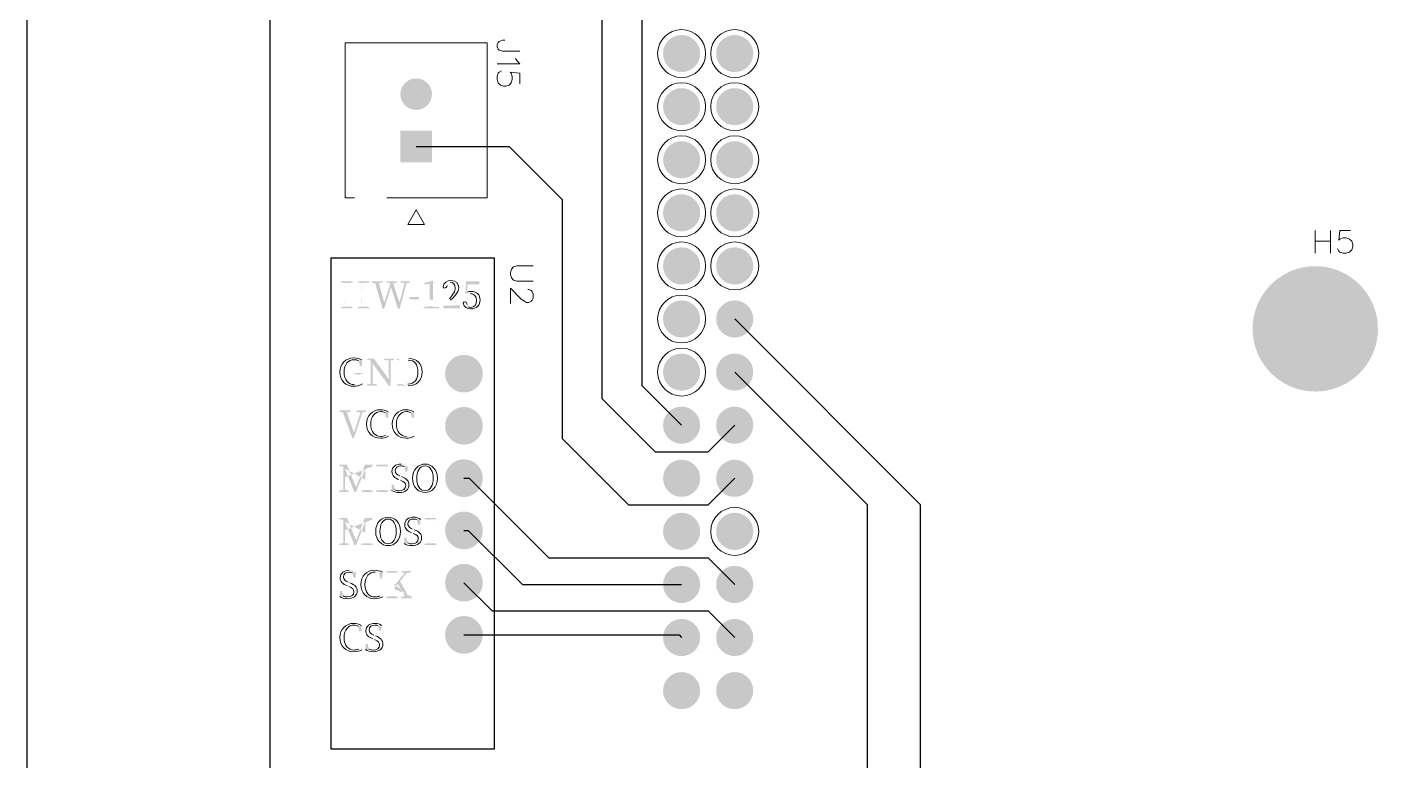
# Model space of a CAD drawing. Header units: inches. Extents: x 2.5 to 50.5, y 2.5 to 32.9.
# Drawn here: x 2.5 to 16.54, y 14.46 to 22.09 of the extents above; entities that cross this region are included whole.
import ezdxf

# ---------------------------------------------------------------- set-up
doc = ezdxf.new("R2010")
doc.units = ezdxf.units.IN
doc.header["$MEASUREMENT"] = 0
doc.layers.add('PDF3_Geometry', color=7, linetype='Continuous', true_color=0xffcc00)
doc.layers.add('PDF3_Solid Fills', color=7, linetype='Continuous', true_color=0xbfbfbf)

msp = doc.modelspace()

# ---------------------------------------------------------------- hatches: boundary and pattern name
at = {"layer": 'PDF3_Solid Fills', "transparency": 33554559}
for points in [[(9.497, 21.818, 0.41369), (9.304, 22.011), (9.304, 22.011, 0.41369), (9.111, 21.818), (9.111, 21.818, 0.41369), (9.304, 21.625), (9.304, 21.625, 0.41369)], [(10.049, 21.818, 0.41369), (9.856, 22.011), (9.856, 22.011, 0.41369), (9.663, 21.818), (9.663, 21.818, 0.41369), (9.856, 21.625), (9.856, 21.625, 0.41369)], [(6.709, 21.396, 0.414518), (6.545, 21.559), (6.545, 21.559, 0.414518), (6.381, 21.396), (6.381, 21.396, 0.413551), (6.545, 21.232), (6.545, 21.232, 0.413551)], [(9.497, 21.266, 0.41369), (9.304, 21.459), (9.304, 21.459, 0.41369), (9.111, 21.266), (9.111, 21.266, 0.41369), (9.304, 21.073), (9.304, 21.073, 0.41369)], [(10.049, 21.266, 0.41369), (9.856, 21.459), (9.856, 21.459, 0.41369), (9.663, 21.266), (9.663, 21.266, 0.41369), (9.856, 21.073), (9.856, 21.073, 0.41369)], [(9.497, 20.714, 0.41369), (9.304, 20.907), (9.304, 20.907, 0.41369), (9.111, 20.714), (9.111, 20.714, 0.41369), (9.304, 20.521), (9.304, 20.521, 0.41369)], [(10.049, 20.714, 0.41369), (9.856, 20.907), (9.856, 20.907, 0.41369), (9.663, 20.714), (9.663, 20.714, 0.41369), (9.856, 20.521), (9.856, 20.521, 0.41369)], [(9.497, 20.162, 0.41369), (9.304, 20.356), (9.304, 20.356, 0.41369), (9.111, 20.162), (9.111, 20.162, 0.41369), (9.304, 19.969), (9.304, 19.969, 0.41369)], [(10.049, 20.162, 0.41369), (9.856, 20.356), (9.856, 20.356, 0.41369), (9.663, 20.162), (9.663, 20.162, 0.41369), (9.856, 19.969), (9.856, 19.969, 0.41369)], [(9.497, 19.611, 0.41369), (9.304, 19.804), (9.304, 19.804, 0.41369), (9.111, 19.611), (9.111, 19.611, 0.41369), (9.304, 19.417), (9.304, 19.417, 0.41369)], [(10.049, 19.611, 0.41369), (9.856, 19.804), (9.856, 19.804, 0.41369), (9.663, 19.611), (9.663, 19.611, 0.41369), (9.856, 19.417), (9.856, 19.417, 0.41369)], [(16.542, 18.957, 0.414021), (15.89, 19.608), (15.89, 19.608, 0.413824), (15.239, 18.957), (15.239, 18.957, 0.414021), (15.89, 18.305), (15.89, 18.305, 0.414219)], [(9.497, 19.059, 0.41369), (9.304, 19.252), (9.304, 19.252, 0.41369), (9.111, 19.059), (9.111, 19.059, 0.41369), (9.304, 18.866), (9.304, 18.866, 0.41369)], [(10.049, 19.059, 0.41369), (9.856, 19.252), (9.856, 19.252, 0.41369), (9.663, 19.059), (9.663, 19.059, 0.41369), (9.856, 18.866), (9.856, 18.866, 0.41369)], [(7.237, 18.491, 0.414706), (7.042, 18.686), (7.042, 18.686, 0.414706), (6.846, 18.491), (6.846, 18.491, 0.414706), (7.042, 18.295), (7.042, 18.295, 0.414706)], [(9.497, 18.507, 0.41369), (9.304, 18.7), (9.304, 18.7, 0.41369), (9.111, 18.507), (9.111, 18.507, 0.41369), (9.304, 18.314), (9.304, 18.314, 0.41369)], [(10.049, 18.507, 0.41369), (9.856, 18.7), (9.856, 18.7, 0.41369), (9.663, 18.507), (9.663, 18.507, 0.41369), (9.856, 18.314), (9.856, 18.314, 0.41369)], [(7.237, 17.948, 0.414706), (7.042, 18.144), (7.042, 18.144, 0.414706), (6.846, 17.948), (6.846, 17.948, 0.414706), (7.042, 17.753), (7.042, 17.753, 0.414706)], [(9.497, 17.955, 0.41369), (9.304, 18.148), (9.304, 18.148, 0.41369), (9.111, 17.955), (9.111, 17.955, 0.41369), (9.304, 17.762), (9.304, 17.762, 0.41369)], [(10.049, 17.955, 0.41369), (9.856, 18.148), (9.856, 18.148, 0.41369), (9.663, 17.955), (9.663, 17.955, 0.41369), (9.856, 17.762), (9.856, 17.762, 0.41369)], [(7.237, 17.405, 0.414706), (7.042, 17.6), (7.042, 17.6, 0.414706), (6.846, 17.405), (6.846, 17.405, 0.414706), (7.042, 17.209), (7.042, 17.209, 0.414706)], [(9.497, 17.403, 0.41369), (9.304, 17.596), (9.304, 17.596, 0.41369), (9.111, 17.403), (9.111, 17.403, 0.41369), (9.304, 17.21), (9.304, 17.21, 0.41369)], [(10.049, 17.403, 0.41369), (9.856, 17.596), (9.856, 17.596, 0.41369), (9.663, 17.403), (9.663, 17.403, 0.41369), (9.856, 17.21), (9.856, 17.21, 0.41369)], [(7.237, 16.861, 0.414706), (7.042, 17.057), (7.042, 17.057, 0.414706), (6.846, 16.861), (6.846, 16.861, 0.414706), (7.042, 16.666), (7.042, 16.666, 0.414706)], [(9.497, 16.851, 0.41369), (9.304, 17.045), (9.304, 17.045, 0.41369), (9.111, 16.851), (9.111, 16.851, 0.41369), (9.304, 16.658), (9.304, 16.658, 0.41369)], [(10.049, 16.851, 0.41369), (9.856, 17.045), (9.856, 17.045, 0.41369), (9.663, 16.851), (9.663, 16.851, 0.41369), (9.856, 16.658), (9.856, 16.658, 0.41369)], [(7.237, 16.319, 0.414706), (7.042, 16.514), (7.042, 16.514, 0.414706), (6.846, 16.319), (6.846, 16.319, 0.414706), (7.042, 16.123), (7.042, 16.123, 0.414706)], [(9.497, 16.3, 0.41369), (9.304, 16.493), (9.304, 16.493, 0.41369), (9.111, 16.3), (9.111, 16.3, 0.41369), (9.304, 16.106), (9.304, 16.106, 0.41369)], [(10.049, 16.3, 0.41369), (9.856, 16.493), (9.856, 16.493, 0.41369), (9.663, 16.3), (9.663, 16.3, 0.41369), (9.856, 16.106), (9.856, 16.106, 0.41369)], [(7.237, 15.775, 0.414706), (7.042, 15.971), (7.042, 15.971, 0.414706), (6.846, 15.775), (6.846, 15.775, 0.414706), (7.042, 15.58), (7.042, 15.58, 0.414706)], [(9.497, 15.748, 0.41369), (9.304, 15.941), (9.304, 15.941, 0.41369), (9.111, 15.748), (9.111, 15.748, 0.41369), (9.304, 15.555), (9.304, 15.555, 0.41369)], [(10.049, 15.748, 0.41369), (9.856, 15.941), (9.856, 15.941, 0.41369), (9.663, 15.748), (9.663, 15.748, 0.41369), (9.856, 15.555), (9.856, 15.555, 0.41369)], [(9.497, 15.196, 0.41369), (9.304, 15.389), (9.304, 15.389, 0.41369), (9.111, 15.196), (9.111, 15.196, 0.41369), (9.304, 15.003), (9.304, 15.003, 0.41369)], [(10.049, 15.196, 0.41369), (9.856, 15.389), (9.856, 15.389, 0.41369), (9.663, 15.196), (9.663, 15.196, 0.41369), (9.856, 15.003), (9.856, 15.003, 0.41369)]]:
    msp.add_hatch(color=256, dxfattribs=at).paths.add_polyline_path(points)
at = {"layer": 'PDF3_Solid Fills', "true_color": 0x212121, "transparency": 33554559}
for points in [[(9.414, 21.818, 0.416667), (9.304, 21.928), (9.304, 21.928, 0.416667), (9.194, 21.818), (9.194, 21.818, 0.416667), (9.304, 21.708), (9.304, 21.708, 0.416667)], [(9.966, 21.818, 0.416667), (9.856, 21.928), (9.856, 21.928, 0.416667), (9.746, 21.818), (9.746, 21.818, 0.416667), (9.856, 21.708), (9.856, 21.708, 0.416667)], [(9.414, 21.266, 0.416667), (9.304, 21.376), (9.304, 21.376, 0.416667), (9.194, 21.266), (9.194, 21.266, 0.416667), (9.304, 21.156), (9.304, 21.156, 0.416667)], [(9.966, 21.266, 0.416667), (9.856, 21.376), (9.856, 21.376, 0.416667), (9.746, 21.266), (9.746, 21.266, 0.416667), (9.856, 21.156), (9.856, 21.156, 0.416667)], [(9.414, 20.714, 0.416667), (9.304, 20.825), (9.304, 20.825, 0.416667), (9.194, 20.714), (9.194, 20.714, 0.416667), (9.304, 20.604), (9.304, 20.604, 0.416667)], [(9.966, 20.714, 0.416667), (9.856, 20.825), (9.856, 20.825, 0.416667), (9.746, 20.714), (9.746, 20.714, 0.416667), (9.856, 20.604), (9.856, 20.604, 0.416667)], [(9.414, 20.162, 0.416667), (9.304, 20.273), (9.304, 20.273, 0.416667), (9.194, 20.162), (9.194, 20.162, 0.416667), (9.304, 20.052), (9.304, 20.052, 0.416667)], [(9.966, 20.162, 0.416667), (9.856, 20.273), (9.856, 20.273, 0.416667), (9.746, 20.162), (9.746, 20.162, 0.416667), (9.856, 20.052), (9.856, 20.052, 0.416667)], [(9.414, 19.611, 0.416667), (9.304, 19.721), (9.304, 19.721, 0.416667), (9.194, 19.611), (9.194, 19.611, 0.416667), (9.304, 19.5), (9.304, 19.5, 0.416667)], [(9.966, 19.611, 0.416667), (9.856, 19.721), (9.856, 19.721, 0.416667), (9.746, 19.611), (9.746, 19.611, 0.416667), (9.856, 19.5), (9.856, 19.5, 0.416667)], [(9.414, 19.059, 0.416667), (9.304, 19.169), (9.304, 19.169, 0.416667), (9.194, 19.059), (9.194, 19.059, 0.416667), (9.304, 18.948), (9.304, 18.948, 0.416667)], [(9.966, 19.059, 0.416667), (9.856, 19.169), (9.856, 19.169, 0.416667), (9.746, 19.059), (9.746, 19.059, 0.416667), (9.856, 18.948), (9.856, 18.948, 0.416667)], [(7.172, 18.491, 0.414706), (7.042, 18.621), (7.042, 18.621, 0.414706), (6.911, 18.491), (6.911, 18.491, 0.414706), (7.042, 18.361), (7.042, 18.361, 0.414706)], [(9.414, 18.507, 0.416667), (9.304, 18.617), (9.304, 18.617, 0.416667), (9.194, 18.507), (9.194, 18.507, 0.416667), (9.304, 18.397), (9.304, 18.397, 0.416667)], [(9.966, 18.507, 0.416667), (9.856, 18.617), (9.856, 18.617, 0.416667), (9.746, 18.507), (9.746, 18.507, 0.416667), (9.856, 18.397), (9.856, 18.397, 0.416667)], [(7.172, 17.948, 0.414706), (7.042, 18.079), (7.042, 18.079, 0.414706), (6.911, 17.948), (6.911, 17.948, 0.414706), (7.042, 17.818), (7.042, 17.818, 0.414706)], [(9.414, 17.955, 0.416667), (9.304, 18.065), (9.304, 18.065, 0.416667), (9.194, 17.955), (9.194, 17.955, 0.416667), (9.304, 17.845), (9.304, 17.845, 0.416667)], [(9.966, 17.955, 0.416667), (9.856, 18.065), (9.856, 18.065, 0.416667), (9.746, 17.955), (9.746, 17.955, 0.416667), (9.856, 17.845), (9.856, 17.845, 0.416667)], [(7.172, 17.405, 0.414706), (7.042, 17.535), (7.042, 17.535, 0.414706), (6.911, 17.405), (6.911, 17.405, 0.414706), (7.042, 17.275), (7.042, 17.275, 0.414706)], [(9.414, 17.403, 0.416667), (9.304, 17.514), (9.304, 17.514, 0.416667), (9.194, 17.403), (9.194, 17.403, 0.416667), (9.304, 17.293), (9.304, 17.293, 0.416667)], [(9.966, 17.403, 0.416667), (9.856, 17.514), (9.856, 17.514, 0.416667), (9.746, 17.403), (9.746, 17.403, 0.416667), (9.856, 17.293), (9.856, 17.293, 0.416667)], [(7.172, 16.861, 0.414706), (7.042, 16.992), (7.042, 16.992, 0.414706), (6.911, 16.861), (6.911, 16.861, 0.414706), (7.042, 16.731), (7.042, 16.731, 0.414706)], [(9.414, 16.851, 0.416667), (9.304, 16.962), (9.304, 16.962, 0.416667), (9.194, 16.851), (9.194, 16.851, 0.416667), (9.304, 16.741), (9.304, 16.741, 0.416667)], [(9.966, 16.851, 0.416667), (9.856, 16.962), (9.856, 16.962, 0.416667), (9.746, 16.851), (9.746, 16.851, 0.416667), (9.856, 16.741), (9.856, 16.741, 0.416667)], [(7.172, 16.319, 0.414706), (7.042, 16.449), (7.042, 16.449, 0.414706), (6.911, 16.319), (6.911, 16.319, 0.414706), (7.042, 16.188), (7.042, 16.188, 0.414706)], [(9.414, 16.3, 0.416667), (9.304, 16.41), (9.304, 16.41, 0.416667), (9.194, 16.3), (9.194, 16.3, 0.416667), (9.304, 16.189), (9.304, 16.189, 0.416667)], [(9.966, 16.3, 0.416667), (9.856, 16.41), (9.856, 16.41, 0.416667), (9.746, 16.3), (9.746, 16.3, 0.416667), (9.856, 16.189), (9.856, 16.189, 0.416667)], [(7.172, 15.775, 0.414706), (7.042, 15.906), (7.042, 15.906, 0.414706), (6.911, 15.775), (6.911, 15.775, 0.414706), (7.042, 15.645), (7.042, 15.645, 0.414706)], [(9.414, 15.748, 0.416667), (9.304, 15.858), (9.304, 15.858, 0.416667), (9.194, 15.748), (9.194, 15.748, 0.416667), (9.304, 15.637), (9.304, 15.637, 0.416667)], [(9.966, 15.748, 0.416667), (9.856, 15.858), (9.856, 15.858, 0.416667), (9.746, 15.748), (9.746, 15.748, 0.416667), (9.856, 15.637), (9.856, 15.637, 0.416667)], [(9.414, 15.196, 0.416667), (9.304, 15.306), (9.304, 15.306, 0.416667), (9.194, 15.196), (9.194, 15.196, 0.416667), (9.304, 15.086), (9.304, 15.086, 0.416667)], [(9.966, 15.196, 0.416667), (9.856, 15.306), (9.856, 15.306, 0.416667), (9.746, 15.196), (9.746, 15.196, 0.416667), (9.856, 15.086), (9.856, 15.086, 0.416667)]]:
    msp.add_hatch(color=250, dxfattribs=at).paths.add_polyline_path(points)
at = {"layer": 'PDF3_Solid Fills', "true_color": 0xffcc00, "transparency": 33554559}
h = msp.add_hatch(color=40, dxfattribs=at)
h.paths.add_polyline_path([(6.059, 19.437), (6.059, 19.452), (5.941, 19.452), (5.941, 19.437), (5.98, 19.433)], flags=0)
h.paths.add_polyline_path([(5.98, 19.323, 0.003626), (5.98, 19.433)], flags=0)
h.paths.add_polyline_path([(5.98, 19.323), (5.842, 19.323)], flags=0)
h.paths.add_polyline_path([(5.843, 19.433, 0.004187), (5.842, 19.323)], flags=0)
h.paths.add_polyline_path([(5.843, 19.433), (5.882, 19.437), (5.882, 19.452), (5.764, 19.452), (5.764, 19.437), (5.803, 19.433)], flags=0)
h.paths.add_polyline_path([(5.804, 19.321, 0.003608), (5.803, 19.433)], flags=0)
h.paths.add_polyline_path([(5.804, 19.321), (5.804, 19.3)], flags=0)
h.paths.add_polyline_path([(5.803, 19.188, 0.003611), (5.804, 19.3)], flags=0)
h.paths.add_polyline_path([(5.803, 19.188), (5.764, 19.184), (5.764, 19.169), (5.882, 19.169), (5.882, 19.184), (5.843, 19.188)], flags=0)
h.paths.add_polyline_path([(5.842, 19.306, 0.004121), (5.843, 19.188)], flags=0)
h.paths.add_polyline_path([(5.842, 19.306), (5.98, 19.306)], flags=0)
h.paths.add_polyline_path([(5.98, 19.188, 0.003639), (5.98, 19.306)], flags=0)
h.paths.add_polyline_path([(5.98, 19.188), (5.941, 19.184), (5.941, 19.169), (6.059, 19.169), (6.059, 19.184), (6.02, 19.188)], flags=0)
h.paths.add_polyline_path([(6.019, 19.3, 0.004087), (6.02, 19.188)], flags=0)
h.paths.add_polyline_path([(6.019, 19.3), (6.019, 19.321)], flags=0)
h.paths.add_polyline_path([(6.02, 19.433, 0.004123), (6.019, 19.321)], flags=0)
h.paths.add_polyline_path([(6.481, 19.452), (6.385, 19.452), (6.385, 19.437), (6.425, 19.432), (6.371, 19.229), (6.306, 19.432), (6.35, 19.437), (6.35, 19.452), (6.236, 19.452), (6.236, 19.437), (6.278, 19.433), (6.213, 19.23), (6.158, 19.433), (6.198, 19.437), (6.198, 19.452), (6.084, 19.452), (6.084, 19.437), (6.119, 19.434), (6.195, 19.166), (6.213, 19.166), (6.282, 19.39), (6.356, 19.166), (6.373, 19.166), (6.445, 19.433), (6.481, 19.437)], flags=0)
h.paths.add_polyline_path([(6.477, 19.263), (6.576, 19.263), (6.576, 19.288), (6.477, 19.288)], flags=0)
h.paths.add_polyline_path([(6.72, 19.259, 0.00593), (6.721, 19.191)], flags=0)
h.paths.add_polyline_path([(6.72, 19.259), (6.72, 19.392), (6.722, 19.452), (6.716, 19.457), (6.629, 19.434), (6.629, 19.419), (6.685, 19.425), (6.685, 19.259)], flags=0)
h.paths.add_polyline_path([(6.685, 19.191, 0.005932), (6.685, 19.259)], flags=0)
h.paths.add_polyline_path([(6.685, 19.191), (6.624, 19.182), (6.624, 19.169), (6.781, 19.169), (6.781, 19.182)], flags=0)
h.paths.add_polyline_path([(6.903, 19.254, 0.000656), (6.853, 19.202)], flags=0)
h.paths.add_polyline_path([(6.867, 19.408), (6.876, 19.439)], flags=0)
h.paths.add_polyline_path([(6.899, 19.441, 0.044374), (6.876, 19.439)], flags=0)
h.paths.add_polyline_path([(6.826, 19.196, 0.000147), (6.89, 19.268)], flags=0)
h.paths.add_polyline_path([(6.826, 19.196), (6.826, 19.169), (7, 19.169), (7, 19.202)], flags=0)
h.paths.add_polyline_path([(7.081, 19.419), (7.203, 19.419), (7.203, 19.452), (7.065, 19.452), (7.056, 19.32), (7.066, 19.317)], flags=0)
h.paths.add_polyline_path([(7.107, 19.323, 0.067813), (7.066, 19.317)], flags=0)
h.paths.add_polyline_path([(7.083, 19.184), (7.076, 19.209)], flags=0)
h = msp.add_hatch(color=40, dxfattribs=at)
h.paths.add_polyline_path([(6.014, 18.499), (5.904, 18.499), (5.904, 18.485), (5.949, 18.481)], flags=0)
h.paths.add_polyline_path([(5.949, 18.402, 0.000035), (5.949, 18.481)], flags=0)
h.paths.add_polyline_path([(5.949, 18.402), (5.949, 18.386)], flags=0)
h.paths.add_polyline_path([(5.902, 18.377, 0.095572), (5.949, 18.386)], flags=0)
h.paths.add_polyline_path([(5.949, 18.624), (5.959, 18.571), (5.982, 18.571), (5.981, 18.634)], flags=0)
h.paths.add_polyline_path([(5.988, 18.384), (5.988, 18.402)], flags=0)
h.paths.add_polyline_path([(5.989, 18.483, 0.0102), (5.988, 18.402)], flags=0)
h.paths.add_polyline_path([(5.989, 18.483), (6.014, 18.485)], flags=0)
h.paths.add_polyline_path([(6.315, 18.648), (6.214, 18.648), (6.214, 18.633), (6.26, 18.628), (6.261, 18.432), (6.104, 18.648), (6.039, 18.648), (6.039, 18.633), (6.069, 18.63), (6.073, 18.624), (6.072, 18.385), (6.037, 18.38), (6.037, 18.365), (6.137, 18.365), (6.137, 18.38), (6.092, 18.385), (6.091, 18.599), (6.263, 18.362), (6.278, 18.362), (6.279, 18.628), (6.315, 18.633)], flags=0)
h.paths.add_polyline_path([(6.426, 18.502, 0.004002), (6.426, 18.382)], flags=0)
h.paths.add_polyline_path([(6.426, 18.502), (6.426, 18.516)], flags=0)
h.paths.add_polyline_path([(6.426, 18.631, 0.004043), (6.426, 18.516)], flags=0)
h.paths.add_polyline_path([(6.426, 18.631), (6.463, 18.631)], flags=0)
h.paths.add_polyline_path([(6.347, 18.648), (6.347, 18.633), (6.386, 18.629)], flags=0)
h.paths.add_polyline_path([(6.386, 18.516, 0.003593), (6.386, 18.629)], flags=0)
h.paths.add_polyline_path([(6.386, 18.516), (6.386, 18.502)], flags=0)
h.paths.add_polyline_path([(6.386, 18.384, 0.003589), (6.386, 18.502)], flags=0)
h.paths.add_polyline_path([(6.386, 18.384), (6.347, 18.38), (6.347, 18.365), (6.462, 18.365)], flags=0)
h = msp.add_hatch(color=40, dxfattribs=at)
h.paths.add_polyline_path([(6.025, 18.109), (5.927, 18.109), (5.927, 18.093), (5.967, 18.089), (5.898, 17.877), (5.824, 18.089), (5.865, 18.093), (5.865, 18.109), (5.75, 18.109), (5.75, 18.094), (5.782, 18.091), (5.881, 17.823), (5.899, 17.823), (5.988, 18.09), (6.025, 18.095)], flags=0)
h.paths.add_polyline_path([(6.235, 17.903), (6.225, 17.848)], flags=0)
h.paths.add_polyline_path([(6.221, 18.086), (6.231, 18.032), (6.255, 18.032), (6.254, 18.095)], flags=0)
h.paths.add_polyline_path([(6.258, 17.84), (6.259, 17.903)], flags=0)
h.paths.add_polyline_path([(6.502, 17.903), (6.493, 17.848)], flags=0)
h.paths.add_polyline_path([(6.443, 17.838, 0.111451), (6.493, 17.848)], flags=0)
h.paths.add_polyline_path([(6.488, 18.086), (6.499, 18.032), (6.522, 18.032), (6.521, 18.095)], flags=0)
h.paths.add_polyline_path([(6.525, 17.84), (6.526, 17.903)], flags=0)
h = msp.add_hatch(color=40, dxfattribs=at)
h.paths.add_polyline_path([(6.094, 17.529), (6.094, 17.544), (6.012, 17.544), (5.921, 17.309), (5.825, 17.544), (5.748, 17.544), (5.748, 17.529), (5.787, 17.525), (5.787, 17.281), (5.748, 17.276), (5.748, 17.261), (5.843, 17.261), (5.843, 17.276), (5.806, 17.281), (5.806, 17.415)], flags=0)
h.paths.add_polyline_path([(5.806, 17.415, 0.001767), (5.804, 17.504)], flags=0)
h.paths.add_polyline_path([(5.804, 17.504), (5.903, 17.261), (5.921, 17.261), (6.016, 17.504), (6.016, 17.391)], flags=0)
h.paths.add_polyline_path([(6.015, 17.28, 0.003628), (6.016, 17.391)], flags=0)
h.paths.add_polyline_path([(6.015, 17.28), (5.979, 17.276), (5.979, 17.261), (6.093, 17.261), (6.093, 17.276), (6.054, 17.28)], flags=0)
h.paths.add_polyline_path([(6.054, 17.392, 0.003574), (6.054, 17.28)], flags=0)
h.paths.add_polyline_path([(6.054, 17.392), (6.054, 17.413)], flags=0)
h.paths.add_polyline_path([(6.054, 17.525, 0.00361), (6.054, 17.413)], flags=0)
h.paths.add_polyline_path([(6.251, 17.529), (6.251, 17.544), (6.132, 17.544), (6.132, 17.529), (6.172, 17.525)], flags=0)
h.paths.add_polyline_path([(6.172, 17.413, 0.004126), (6.172, 17.525)], flags=0)
h.paths.add_polyline_path([(6.172, 17.413), (6.172, 17.392)], flags=0)
h.paths.add_polyline_path([(6.172, 17.28, 0.004126), (6.172, 17.392)], flags=0)
h.paths.add_polyline_path([(6.172, 17.28), (6.132, 17.276), (6.132, 17.261), (6.251, 17.261), (6.251, 17.276), (6.212, 17.28)], flags=0)
h.paths.add_polyline_path([(6.211, 17.392, 0.003608), (6.212, 17.28)], flags=0)
h.paths.add_polyline_path([(6.211, 17.392), (6.211, 17.413)], flags=0)
h.paths.add_polyline_path([(6.212, 17.525, 0.00361), (6.211, 17.413)], flags=0)
h.paths.add_polyline_path([(6.422, 17.524), (6.432, 17.473), (6.454, 17.473), (6.457, 17.528)], flags=0)
h.paths.add_polyline_path([(6.457, 17.528, 0.166428), (6.388, 17.551)], flags=0)
h.paths.add_polyline_path([(6.366, 17.389), (6.382, 17.382)], flags=0)
h.paths.add_polyline_path([(6.324, 17.284), (6.312, 17.337), (6.291, 17.337), (6.288, 17.277)], flags=0)
h = msp.add_hatch(color=40, dxfattribs=at)
h.paths.add_polyline_path([(6.094, 16.977), (6.094, 16.992), (6.012, 16.992), (5.921, 16.757), (5.825, 16.992), (5.748, 16.992), (5.748, 16.977), (5.787, 16.973), (5.787, 16.729), (5.748, 16.724), (5.748, 16.709), (5.843, 16.709), (5.843, 16.724), (5.806, 16.729), (5.806, 16.863)], flags=0)
h.paths.add_polyline_path([(5.806, 16.863, 0.001767), (5.804, 16.952)], flags=0)
h.paths.add_polyline_path([(5.804, 16.952), (5.903, 16.709), (5.921, 16.709), (6.016, 16.953), (6.016, 16.839)], flags=0)
h.paths.add_polyline_path([(6.015, 16.728, 0.003628), (6.016, 16.839)], flags=0)
h.paths.add_polyline_path([(6.015, 16.728), (5.979, 16.724), (5.979, 16.709), (6.093, 16.709), (6.093, 16.724), (6.054, 16.728)], flags=0)
h.paths.add_polyline_path([(6.054, 16.84, 0.003574), (6.054, 16.728)], flags=0)
h.paths.add_polyline_path([(6.054, 16.84), (6.054, 16.861)], flags=0)
h.paths.add_polyline_path([(6.054, 16.974, 0.00361), (6.054, 16.861)], flags=0)
h.paths.add_polyline_path([(6.554, 16.972), (6.565, 16.921), (6.586, 16.921), (6.589, 16.976)], flags=0)
h.paths.add_polyline_path([(6.498, 16.837), (6.515, 16.83)], flags=0)
h.paths.add_polyline_path([(6.455, 16.732), (6.444, 16.785), (6.423, 16.785), (6.42, 16.725)], flags=0)
h.paths.add_polyline_path([(6.755, 16.977), (6.755, 16.992), (6.635, 16.992), (6.635, 16.977), (6.675, 16.974)], flags=0)
h.paths.add_polyline_path([(6.676, 16.861, 0.00361), (6.675, 16.974)], flags=0)
h.paths.add_polyline_path([(6.676, 16.861), (6.676, 16.84)], flags=0)
h.paths.add_polyline_path([(6.675, 16.728, 0.003611), (6.676, 16.84)], flags=0)
h.paths.add_polyline_path([(6.675, 16.728), (6.635, 16.724), (6.635, 16.709), (6.755, 16.709), (6.755, 16.724), (6.715, 16.729)], flags=0)
h.paths.add_polyline_path([(6.714, 16.84, 0.003608), (6.715, 16.729)], flags=0)
h.paths.add_polyline_path([(6.714, 16.84), (6.714, 16.861)], flags=0)
h.paths.add_polyline_path([(6.715, 16.974, 0.00361), (6.714, 16.861)], flags=0)
h = msp.add_hatch(color=40, dxfattribs=at)
h.paths.add_polyline_path([(5.883, 16.42), (5.894, 16.369), (5.916, 16.369), (5.919, 16.425)], flags=0)
h.paths.add_polyline_path([(5.919, 16.425, 0.166428), (5.85, 16.447)], flags=0)
h.paths.add_polyline_path([(5.828, 16.285), (5.844, 16.278)], flags=0)
h.paths.add_polyline_path([(5.785, 16.18), (5.774, 16.233), (5.753, 16.233), (5.75, 16.173)], flags=0)
h.paths.add_polyline_path([(6.176, 16.234), (6.165, 16.18)], flags=0)
h.paths.add_polyline_path([(6.161, 16.418, 0.125889), (6.118, 16.428)], flags=0)
h.paths.add_polyline_path([(6.161, 16.418), (6.172, 16.364), (6.195, 16.364), (6.194, 16.426)], flags=0)
h.paths.add_polyline_path([(6.198, 16.172), (6.199, 16.234)], flags=0)
h.paths.add_polyline_path([(6.466, 16.176), (6.378, 16.333), (6.45, 16.421), (6.49, 16.426), (6.49, 16.441), (6.393, 16.441), (6.393, 16.426), (6.427, 16.42), (6.313, 16.281), (6.313, 16.309)], flags=0)
h.paths.add_polyline_path([(6.314, 16.422, 0.00722), (6.313, 16.309)], flags=0)
h.paths.add_polyline_path([(6.314, 16.422), (6.354, 16.426), (6.354, 16.441), (6.236, 16.441), (6.236, 16.426), (6.275, 16.422)], flags=0)
h.paths.add_polyline_path([(6.276, 16.309, 0.00722), (6.275, 16.422)], flags=0)
h.paths.add_polyline_path([(6.276, 16.309), (6.276, 16.288)], flags=0)
h.paths.add_polyline_path([(6.275, 16.176, 0.007221), (6.276, 16.288)], flags=0)
h.paths.add_polyline_path([(6.275, 16.176), (6.236, 16.172), (6.236, 16.157), (6.354, 16.157), (6.354, 16.172), (6.314, 16.177)], flags=0)
h.paths.add_polyline_path([(6.313, 16.256, 0.009645), (6.314, 16.177)], flags=0)
h.paths.add_polyline_path([(6.313, 16.256), (6.356, 16.306), (6.426, 16.176), (6.39, 16.172), (6.39, 16.157), (6.498, 16.157), (6.498, 16.172)], flags=0)
h = msp.add_hatch(color=40, dxfattribs=at)
h.paths.add_polyline_path([(5.958, 15.682), (5.948, 15.628)], flags=0)
h.paths.add_polyline_path([(5.944, 15.866), (5.954, 15.812), (5.978, 15.812), (5.977, 15.874)], flags=0)
h.paths.add_polyline_path([(5.981, 15.62), (5.981, 15.682)], flags=0)
h.paths.add_polyline_path([(6.151, 15.868), (6.161, 15.818), (6.183, 15.818), (6.186, 15.873)], flags=0)
h.paths.add_polyline_path([(6.096, 15.733), (6.111, 15.726)], flags=0)
h.paths.add_polyline_path([(6.053, 15.628), (6.042, 15.681), (6.02, 15.681), (6.017, 15.622)], flags=0)

# ---------------------------------------------------------------- linework, layer by layer
msp.add_line((2.5, 2.5), (2.5, 32.5))
at = {"layer": 'PDF3_Geometry', "color": 6, "lineweight": 25}
msp.add_line((5.027, 8.094), (5.027, 29.82), dxfattribs=at)
at = {"layer": 'PDF3_Geometry', "color": 1, "lineweight": 25}
for points in [[(6.545, 25.232), (8.89, 22.887), (8.89, 18.369), (9.304, 17.955)], [(6.545, 23.603), (7.657, 23.603), (8.476, 22.784), (8.476, 18.231), (9.028, 17.679), (9.58, 17.679), (9.856, 17.955)], [(6.545, 20.852), (7.511, 20.852), (8.062, 20.3), (8.062, 17.817), (8.752, 17.127), (9.58, 17.127), (9.856, 17.403)], [(11.511, 9.402), (11.511, 10.229), (11.787, 10.505), (11.787, 17.127), (9.856, 19.059)], [(11.511, 11.471), (11.511, 13.265), (11.236, 13.54), (11.236, 17.127), (9.856, 18.507)], [(7.042, 17.405), (7.095, 17.405), (7.925, 16.576), (9.58, 16.576), (9.856, 16.3)], [(7.042, 16.862), (7.087, 16.862), (7.649, 16.3), (9.304, 16.3)], [(7.042, 16.318), (7.336, 16.024), (9.58, 16.024), (9.856, 15.748)], [(7.042, 15.775), (9.277, 15.775), (9.304, 15.748)]]:
    msp.add_lwpolyline(points, dxfattribs=at)
at = {"layer": 'PDF3_Geometry', "lineweight": 13}
msp.add_lwpolyline([(5.904, 20.32), (5.806, 20.32), (5.806, 21.928), (7.284, 21.928), (7.284, 20.32), (6.241, 20.32)], dxfattribs=at)
at = {"layer": 'PDF3_Geometry', "lineweight": 15}
for points in [[(7.623, 21.843), (7.443, 21.843), (7.409, 21.854), (7.398, 21.865), (7.386, 21.888), (7.386, 21.911), (7.398, 21.933), (7.409, 21.945), (7.443, 21.956), (7.465, 21.956)], [(7.578, 21.768), (7.59, 21.746), (7.623, 21.712), (7.386, 21.712)], [(7.623, 21.502), (7.623, 21.615), (7.522, 21.626), (7.533, 21.615), (7.544, 21.581), (7.544, 21.548), (7.533, 21.513), (7.511, 21.491), (7.476, 21.48), (7.454, 21.48), (7.42, 21.491), (7.398, 21.513), (7.386, 21.548), (7.386, 21.581), (7.398, 21.615), (7.409, 21.626), (7.431, 21.638)], [(15.89, 19.98), (15.89, 19.743)], [(16.048, 19.98), (16.048, 19.743)], [(16.258, 19.98), (16.145, 19.98), (16.134, 19.878), (16.145, 19.889), (16.179, 19.901), (16.213, 19.901), (16.247, 19.889), (16.269, 19.867), (16.281, 19.833), (16.281, 19.81), (16.269, 19.777), (16.247, 19.754), (16.213, 19.743), (16.179, 19.743), (16.145, 19.754), (16.134, 19.765), (16.123, 19.788)], [(15.89, 19.867), (16.048, 19.867)], [(7.761, 19.611), (7.592, 19.611), (7.558, 19.6), (7.535, 19.577), (7.524, 19.543), (7.524, 19.52), (7.535, 19.486), (7.558, 19.464), (7.592, 19.453), (7.761, 19.453)], [(7.705, 19.367), (7.716, 19.367), (7.739, 19.356), (7.75, 19.344), (7.761, 19.321), (7.761, 19.277), (7.75, 19.254), (7.739, 19.243), (7.716, 19.232), (7.693, 19.232), (7.671, 19.243), (7.637, 19.265), (7.524, 19.378), (7.524, 19.22)]]:
    msp.add_lwpolyline(points, dxfattribs=at)
at = {"layer": 'PDF3_Geometry', "color": 250, "lineweight": 100, "true_color": 0x212121}
msp.add_lwpolyline([(6.545, 21.395), (6.545, 21.395)], dxfattribs=at)
at = {"layer": 'PDF3_Geometry', "lineweight": 13}
msp.add_lwpolyline([(6.458, 20.042), (6.632, 20.042), (6.545, 20.194)], close=True, dxfattribs=at)
at = {"layer": 'PDF3_Geometry', "lineweight": 25}
msp.add_lwpolyline([(5.662, 19.693), (7.357, 19.693), (7.357, 14.588), (5.662, 14.588)], close=True, dxfattribs=at)
at = {"layer": 'PDF3_Geometry', "color": 250, "lineweight": 211, "true_color": 0x212121}
msp.add_lwpolyline([(15.89, 18.957), (15.89, 18.957)], dxfattribs=at)
at = {"layer": 'PDF3_Geometry', "color": 7, "lineweight": 5}
for centre in [(9.304, 21.818), (9.856, 21.818), (9.304, 21.266), (9.856, 21.266), (9.304, 20.714), (9.856, 20.714), (9.304, 20.162), (9.856, 20.162), (9.304, 19.611), (9.856, 19.611), (9.304, 19.059), (9.304, 18.507), (9.856, 16.851)]:
    msp.add_circle(centre, 0.249, dxfattribs=at)
at = {"layer": 'PDF3_Geometry', "lineweight": 15}
for points in [[(6.909, 19.458), (6.867, 19.458), (6.83, 19.437), (6.824, 19.394)], [(6.824, 19.394), (6.828, 19.386), (6.835, 19.381), (6.844, 19.381)], [(6.844, 19.381), (6.855, 19.381), (6.862, 19.388), (6.867, 19.408)], [(6.951, 19.381), (6.951, 19.347), (6.931, 19.315), (6.89, 19.268)], [(6.899, 19.441), (6.93, 19.441), (6.951, 19.417), (6.951, 19.381)], [(6.903, 19.254), (6.966, 19.319), (6.987, 19.346), (6.987, 19.383)], [(6.987, 19.383), (6.987, 19.427), (6.963, 19.458), (6.909, 19.458)], [(7.118, 19.345), (7.103, 19.345), (7.09, 19.344), (7.075, 19.339)], [(7.107, 19.323), (7.148, 19.323), (7.173, 19.298), (7.173, 19.253)], [(7.173, 19.253), (7.173, 19.208), (7.151, 19.18), (7.109, 19.18)], [(7.112, 19.164), (7.172, 19.164), (7.21, 19.201), (7.21, 19.256)], [(7.21, 19.256), (7.21, 19.313), (7.173, 19.345), (7.118, 19.345)], [(7.053, 19.236), (7.044, 19.236), (7.037, 19.232), (7.033, 19.223)], [(7.033, 19.223), (7.042, 19.183), (7.069, 19.164), (7.112, 19.164)], [(7.076, 19.209), (7.071, 19.23), (7.065, 19.236), (7.053, 19.236)], [(7.109, 19.18), (7.1, 19.18), (7.092, 19.181), (7.083, 19.184)], [(5.896, 18.654), (5.811, 18.654), (5.752, 18.592), (5.752, 18.507)], [(5.796, 18.507), (5.796, 18.589), (5.84, 18.636), (5.901, 18.636)], [(5.981, 18.634), (5.958, 18.648), (5.932, 18.654), (5.896, 18.654)], [(5.901, 18.636), (5.919, 18.636), (5.934, 18.632), (5.949, 18.624)], [(6.463, 18.631), (6.527, 18.631), (6.563, 18.588), (6.563, 18.506)], [(6.607, 18.506), (6.607, 18.597), (6.552, 18.648), (6.47, 18.648)], [(5.752, 18.507), (5.752, 18.42), (5.81, 18.359), (5.895, 18.359)], [(5.902, 18.377), (5.837, 18.377), (5.796, 18.425), (5.796, 18.507)], [(6.563, 18.506), (6.563, 18.428), (6.527, 18.382), (6.459, 18.382)], [(6.462, 18.365), (6.546, 18.365), (6.607, 18.416), (6.607, 18.506)], [(5.895, 18.359), (5.93, 18.359), (5.958, 18.368), (5.988, 18.384)], [(6.173, 18.116), (6.09, 18.116), (6.03, 18.054), (6.03, 17.968)], [(6.254, 18.095), (6.226, 18.111), (6.197, 18.116), (6.173, 18.116)], [(6.441, 18.116), (6.358, 18.116), (6.297, 18.054), (6.297, 17.968)], [(6.521, 18.095), (6.494, 18.111), (6.465, 18.116), (6.441, 18.116)], [(6.073, 17.968), (6.073, 18.052), (6.119, 18.097), (6.178, 18.097)], [(6.178, 18.097), (6.192, 18.097), (6.207, 18.094), (6.221, 18.086)], [(6.34, 17.968), (6.34, 18.052), (6.387, 18.097), (6.445, 18.097)], [(6.445, 18.097), (6.459, 18.097), (6.474, 18.094), (6.488, 18.086)], [(6.03, 17.968), (6.03, 17.879), (6.088, 17.82), (6.173, 17.82)], [(6.176, 17.838), (6.116, 17.838), (6.073, 17.883), (6.073, 17.968)], [(6.173, 17.82), (6.203, 17.82), (6.231, 17.826), (6.258, 17.84)], [(6.225, 17.848), (6.209, 17.841), (6.192, 17.838), (6.176, 17.838)], [(6.297, 17.968), (6.297, 17.879), (6.355, 17.82), (6.441, 17.82)], [(6.443, 17.838), (6.383, 17.838), (6.34, 17.883), (6.34, 17.968)], [(6.441, 17.82), (6.47, 17.82), (6.499, 17.826), (6.525, 17.84)], [(6.388, 17.551), (6.334, 17.551), (6.293, 17.522), (6.293, 17.473)], [(6.293, 17.473), (6.293, 17.431), (6.322, 17.406), (6.366, 17.389)], [(6.328, 17.483), (6.328, 17.515), (6.353, 17.532), (6.387, 17.532)], [(6.376, 17.428), (6.346, 17.439), (6.328, 17.456), (6.328, 17.483)], [(6.387, 17.532), (6.4, 17.532), (6.411, 17.53), (6.422, 17.524)], [(6.47, 17.335), (6.47, 17.375), (6.449, 17.399), (6.393, 17.421)], [(6.638, 17.551), (6.571, 17.551), (6.508, 17.496), (6.508, 17.403)], [(6.551, 17.403), (6.551, 17.469), (6.578, 17.532), (6.638, 17.532)], [(6.766, 17.403), (6.766, 17.498), (6.703, 17.551), (6.638, 17.551)], [(6.638, 17.532), (6.696, 17.532), (6.722, 17.469), (6.722, 17.403)], [(6.288, 17.277), (6.308, 17.265), (6.338, 17.255), (6.37, 17.255)], [(6.368, 17.273), (6.349, 17.273), (6.337, 17.277), (6.324, 17.284)], [(6.436, 17.326), (6.436, 17.292), (6.409, 17.273), (6.368, 17.273)], [(6.37, 17.255), (6.43, 17.255), (6.47, 17.285), (6.47, 17.335)], [(6.382, 17.382), (6.42, 17.367), (6.436, 17.354), (6.436, 17.326)], [(6.508, 17.403), (6.508, 17.307), (6.571, 17.255), (6.638, 17.255)], [(6.638, 17.273), (6.578, 17.273), (6.551, 17.336), (6.551, 17.403)], [(6.722, 17.403), (6.722, 17.336), (6.696, 17.273), (6.638, 17.273)], [(6.638, 17.255), (6.704, 17.255), (6.766, 17.31), (6.766, 17.403)], [(6.253, 16.999), (6.187, 16.999), (6.124, 16.944), (6.124, 16.851)], [(6.382, 16.851), (6.382, 16.947), (6.319, 16.999), (6.253, 16.999)], [(6.519, 16.999), (6.466, 16.999), (6.426, 16.97), (6.426, 16.921)], [(6.589, 16.976), (6.571, 16.99), (6.548, 16.999), (6.519, 16.999)], [(6.124, 16.851), (6.124, 16.755), (6.187, 16.703), (6.253, 16.703)], [(6.168, 16.851), (6.168, 16.917), (6.194, 16.98), (6.253, 16.98)], [(6.253, 16.721), (6.194, 16.721), (6.168, 16.784), (6.168, 16.851)], [(6.253, 16.98), (6.312, 16.98), (6.338, 16.917), (6.338, 16.851)], [(6.338, 16.851), (6.338, 16.784), (6.312, 16.721), (6.253, 16.721)], [(6.253, 16.703), (6.32, 16.703), (6.382, 16.758), (6.382, 16.851)], [(6.426, 16.921), (6.426, 16.879), (6.454, 16.854), (6.498, 16.837)], [(6.46, 16.931), (6.46, 16.964), (6.485, 16.98), (6.519, 16.98)], [(6.508, 16.876), (6.477, 16.888), (6.46, 16.904), (6.46, 16.931)], [(6.519, 16.98), (6.532, 16.98), (6.543, 16.978), (6.554, 16.972)], [(6.602, 16.783), (6.602, 16.824), (6.581, 16.847), (6.525, 16.869)], [(6.42, 16.725), (6.439, 16.713), (6.47, 16.703), (6.503, 16.703)], [(6.5, 16.721), (6.482, 16.721), (6.469, 16.725), (6.455, 16.732)], [(6.567, 16.774), (6.567, 16.74), (6.541, 16.721), (6.5, 16.721)], [(6.503, 16.703), (6.561, 16.703), (6.602, 16.733), (6.602, 16.783)], [(6.515, 16.83), (6.552, 16.815), (6.567, 16.802), (6.567, 16.774)], [(5.85, 16.447), (5.796, 16.447), (5.755, 16.418), (5.755, 16.369)], [(6.114, 16.447), (6.031, 16.447), (5.97, 16.386), (5.97, 16.299)], [(6.194, 16.426), (6.167, 16.443), (6.138, 16.447), (6.114, 16.447)], [(5.755, 16.369), (5.755, 16.327), (5.784, 16.303), (5.828, 16.285)], [(5.79, 16.379), (5.79, 16.412), (5.815, 16.428), (5.849, 16.428)], [(5.838, 16.324), (5.807, 16.336), (5.79, 16.352), (5.79, 16.379)], [(5.849, 16.428), (5.862, 16.428), (5.873, 16.426), (5.883, 16.42)], [(5.932, 16.231), (5.932, 16.272), (5.911, 16.295), (5.855, 16.317)], [(5.97, 16.299), (5.97, 16.211), (6.028, 16.151), (6.114, 16.151)], [(6.013, 16.299), (6.013, 16.383), (6.06, 16.428), (6.118, 16.428)], [(6.117, 16.17), (6.056, 16.17), (6.013, 16.215), (6.013, 16.299)], [(5.75, 16.173), (5.77, 16.161), (5.8, 16.151), (5.832, 16.151)], [(5.83, 16.17), (5.811, 16.17), (5.799, 16.173), (5.785, 16.18)], [(5.898, 16.223), (5.898, 16.188), (5.87, 16.17), (5.83, 16.17)], [(5.832, 16.151), (5.891, 16.151), (5.932, 16.181), (5.932, 16.231)], [(5.844, 16.278), (5.882, 16.263), (5.898, 16.25), (5.898, 16.223)], [(6.114, 16.151), (6.144, 16.151), (6.172, 16.157), (6.198, 16.172)], [(6.165, 16.18), (6.149, 16.172), (6.133, 16.17), (6.117, 16.17)], [(5.896, 15.895), (5.814, 15.895), (5.752, 15.834), (5.752, 15.747)], [(5.796, 15.747), (5.796, 15.831), (5.842, 15.877), (5.901, 15.877)], [(5.977, 15.874), (5.949, 15.891), (5.921, 15.895), (5.896, 15.895)], [(5.901, 15.877), (5.915, 15.877), (5.93, 15.874), (5.944, 15.866)], [(6.117, 15.895), (6.064, 15.895), (6.022, 15.867), (6.022, 15.818)], [(6.057, 15.827), (6.057, 15.86), (6.082, 15.877), (6.117, 15.877)], [(6.186, 15.873), (6.168, 15.887), (6.145, 15.895), (6.117, 15.895)], [(6.117, 15.877), (6.129, 15.877), (6.14, 15.874), (6.151, 15.868)], [(5.752, 15.747), (5.752, 15.659), (5.811, 15.6), (5.896, 15.6)], [(5.899, 15.618), (5.839, 15.618), (5.796, 15.663), (5.796, 15.747)], [(6.022, 15.818), (6.022, 15.775), (6.051, 15.751), (6.096, 15.733)], [(6.105, 15.772), (6.075, 15.784), (6.057, 15.8), (6.057, 15.827)], [(6.199, 15.68), (6.199, 15.72), (6.178, 15.743), (6.122, 15.766)], [(5.896, 15.6), (5.926, 15.6), (5.954, 15.606), (5.981, 15.62)], [(5.948, 15.628), (5.932, 15.621), (5.915, 15.618), (5.899, 15.618)], [(6.017, 15.622), (6.037, 15.61), (6.068, 15.6), (6.099, 15.6)], [(6.097, 15.618), (6.079, 15.618), (6.066, 15.621), (6.053, 15.628)], [(6.165, 15.671), (6.165, 15.636), (6.138, 15.618), (6.097, 15.618)], [(6.099, 15.6), (6.159, 15.6), (6.199, 15.629), (6.199, 15.68)], [(6.111, 15.726), (6.149, 15.712), (6.165, 15.698), (6.165, 15.671)]]:
    msp.add_open_spline(points, degree=3, dxfattribs=at)
at = {"layer": 'PDF3_Solid Fills', "lineweight": 100, "transparency": 33554559}
msp.add_solid([(6.709, 21.016), (6.709, 20.688), (6.381, 21.016), (6.381, 20.688)], dxfattribs=at)

doc.saveas('drawing.dxf')
